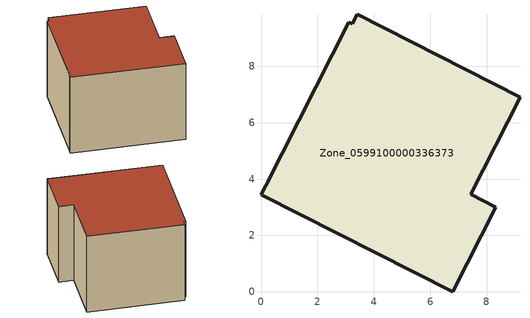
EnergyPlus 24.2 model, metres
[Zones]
Zone_0599100000336373
 floor ground (C_G): 0.05,3.54 0.17,3.77 3.11,9.56 3.23,9.51 3.41,9.85 9.18,6.9 7.43,3.46 8.32,3 6.8,0 0,3.45 z0
 wall outside (C_F): 6.8,0 8.32,3 7.43,3.46 9.18,6.9 3.41,9.85 3.23,9.51 3.11,9.56 0.17,3.77 0.05,3.54 0,3.45 6.8,0 z0:5.8
 roof outside (C_R): 0.17,3.77 0.05,3.54 0,3.45 6.8,0 8.32,3 7.43,3.46 9.18,6.9 3.41,9.85 3.23,9.51 3.11,9.56 z5.8
[BUILDING]
Pand.0599100000336373: North Axis=0; Terrain=City; Loads Convergence Tolerance Value=0.04; Temperature Convergence Tolerance Value=0.4; Solar Distribution=FullExterior; Maximum Number of Warmup Days=25; Minimum Number of Warmup Days=1
[Site:Location]
Rotterdam.The.Hague.AP_ZH_NLD Design_Conditions: Latitude=51.96; Longitude=4.45; Time Zone=1; Elevation=-4.5
[SITE:GROUNDTEMPERATURE:BUILDINGSURFACE]
18, 18, 18, 18, 18, 18, 18, 18, 18, 18, 18, 18
[MATERIAL] Thermal Absorptance=0.9; Solar Absorptance=0.7; Visible Absorptance=0.7
Name | Roughness | Thickness | Conductivity | Density | Specific Heat
G.TI.1975-1991 | MediumSmooth | 0.15 | 0.288461 | 540 | 1210
F.TI.1975-1991 | Rough | 0.3 | 0.230769 | 1920 | 840
R.TI.1975-1991 | MediumRough | 0.2 | 0.153846 | 1500 | 1000
[CONSTRUCTION]
C_G: G.TI.1975-1991
C_F: F.TI.1975-1991
C_R: R.TI.1975-1991
[ZONE]
Zone_0599100000336373: Type=1; Multiplier=1; Ceiling Height=Autocalculate; Volume=Autocalculate; Floor Area=autocalculate; Part of Total Floor Area=Yes
[ZONEINFILTRATION:DESIGNFLOWRATE]
Infil_Zone_0599100000336373: Zone or ZoneList or Space or SpaceList=Zone_0599100000336373; Schedule=AlwaysOn; Design Flow Rate Calculation Method=Flow/Area; Flow Rate per Floor Area=0.003; Constant Term Coefficient=1; Temperature Term Coefficient=0; Velocity Term Coefficient=0; Velocity Squared Term Coefficient=0
[HVACTEMPLATE:ZONE:IDEALLOADSAIRSYSTEM]
Zone_0599100000336373: Maximum Heating Supply Air Temperature=50; Minimum Cooling Supply Air Temperature=13; Maximum Heating Supply Air Humidity Ratio=0.0156; Minimum Cooling Supply Air Humidity Ratio=0.0077; Heating Limit=NoLimit; Cooling Limit=NoLimit; Dehumidification Control Type=ConstantSensibleHeatRatio; Cooling Sensible Heat Ratio=0.7; Dehumidification Setpoint=60; Humidification Control Type=None; Humidification Setpoint=30; Outdoor Air Method=None; Outdoor Air Flow Rate per Person=0.00944; Outdoor Air Flow Rate per Zone Floor Area=0; Outdoor Air Flow Rate per Zone=0; Demand Controlled Ventilation Type=None; Outdoor Air Economizer Type=NoEconomizer; Heat Recovery Type=None; Sensible Heat Recovery Effectiveness=0.7; Latent Heat Recovery Effectiveness=0.65
[ZONECONTROL:THERMOSTAT]
ThermostatControl_Zone_0599100000336373: Zone or ZoneList=Zone_0599100000336373; Control Type Schedule=DualSetpointControlType; Control 1=Thermostat_Zone_0599100000336373; Temperature Difference Between Cutout And Setpoint=0
[THERMOSTATSETPOINT:DUALSETPOINT]
Thermostat_Zone_0599100000336373: Heating Setpoint Temperature Schedule=HeatingSetpoint_Zone_0599100000336373; Cooling Setpoint Temperature Schedule=CoolingSetpoint_Zone_0599100000336373
[SCHEDULE:COMPACT]
HeatingSetpoint_Zone_0599100000336373: Through: 12/31, For: AllDays, Until: 24:00, 21
CoolingSetpoint_Zone_0599100000336373: Through: 12/31, For: AllDays, Until: 24:00, 24
DualSetpointControlType: Through: 12/31, For: AllDays, Until: 24:00, 4
AlwaysOn: Through: 12/31, For: AllDays, Until: 24:00, 1
